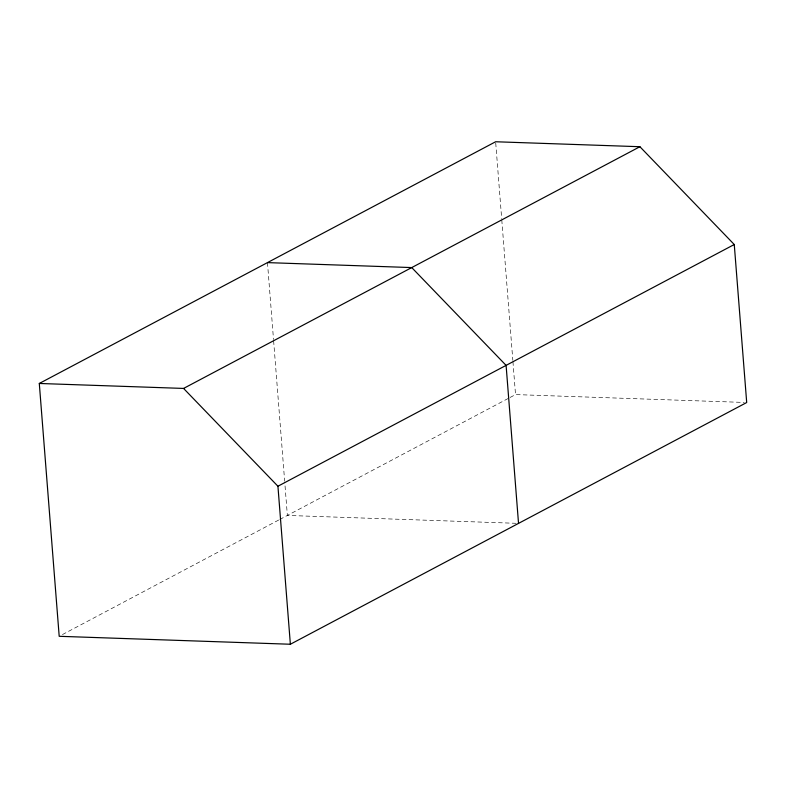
<?xml version="1.0" encoding="UTF-8"?>
<svg xmlns="http://www.w3.org/2000/svg" width="786" height="786" viewBox="0 0 786 786"><rect width="100%" height="100%" fill="white"/><g stroke="black" fill="none" stroke-linecap="round" stroke-linejoin="round"><path stroke-width="0.59" stroke-dasharray="3.93 2.95" d="M62.438 634.577L278.716 520.018M279.796 519.448L509.043 398.021M510.124 397.441L515.528 394.582L744.254 402.442M516.088 523.299L287.362 515.439L284.768 482.466M495.73 142.983L501.684 218.704M501.782 219.923L512.836 360.381M512.934 361.609L515.528 394.582M267.466 262.612L273.518 339.562M273.616 340.78L284.67 481.238"/><path stroke-width="1.18" d="M39.3 383.47L495.632 141.755L639.902 146.717L734.262 244.515L746.7 402.53L290.368 644.245L59.196 636.296L39.3 383.47L183.57 388.431L639.902 146.717M290.368 644.245L277.93 486.229L734.262 244.515M267.466 262.612L411.736 267.574L506.096 365.372L518.534 523.388M183.57 388.431L277.93 486.229"/></g></svg>
